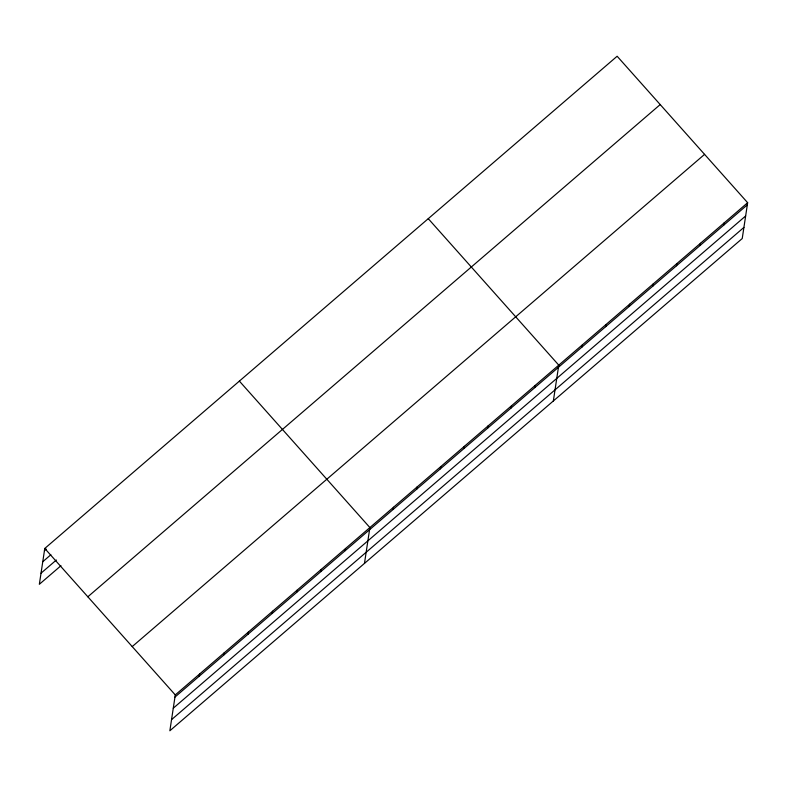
<?xml version="1.0" encoding="UTF-8"?>
<svg xmlns="http://www.w3.org/2000/svg" width="787" height="787" viewBox="0 0 787 787"><rect width="100%" height="100%" fill="white"/><g stroke="black" fill="none" stroke-linecap="round" stroke-linejoin="round"><path stroke-width="1.18" d="M747.65 202.712L175.285 694.921L169.864 730.759L742.23 238.54L747.65 202.712L617.136 56.241L44.77 548.46L39.35 584.288L60.973 565.696M199.288 676.151L199.613 674.006M223.606 655.237L223.931 653.082M247.935 634.312L248.259 632.168M272.263 613.398L272.587 611.243M296.591 592.473L296.906 590.329M320.909 571.559L321.234 569.404M345.237 550.634L345.562 548.49M364.47 563.403L369.89 527.565L239.376 381.105M393.175 509.415L393.5 507.271M416.785 489.111L417.11 486.966M440.395 468.806L440.72 466.661M464.005 448.501L464.33 446.357M487.615 428.197L487.94 426.052M511.225 407.892L511.55 405.748M534.835 387.588L535.16 385.443M553.35 400.967L558.77 365.138L428.256 218.678M582.055 346.978L582.38 344.834M605.665 326.674L605.99 324.529M629.275 306.369L629.6 304.225M652.885 286.065L653.21 283.92M676.495 265.76L676.82 263.615M700.105 245.465L700.43 243.311M723.715 225.161L724.04 223.006M44.446 550.605L46.246 549.06M42.764 561.721L50.87 554.746M41.032 573.172L56.349 560.01M87.839 596.792L660.204 104.573M132.216 646.589L704.581 154.37M174.96 697.066L747.325 204.856M173.278 708.192L745.643 215.972M171.546 719.643L743.912 227.423M44.77 548.46L175.285 694.921"/></g></svg>
